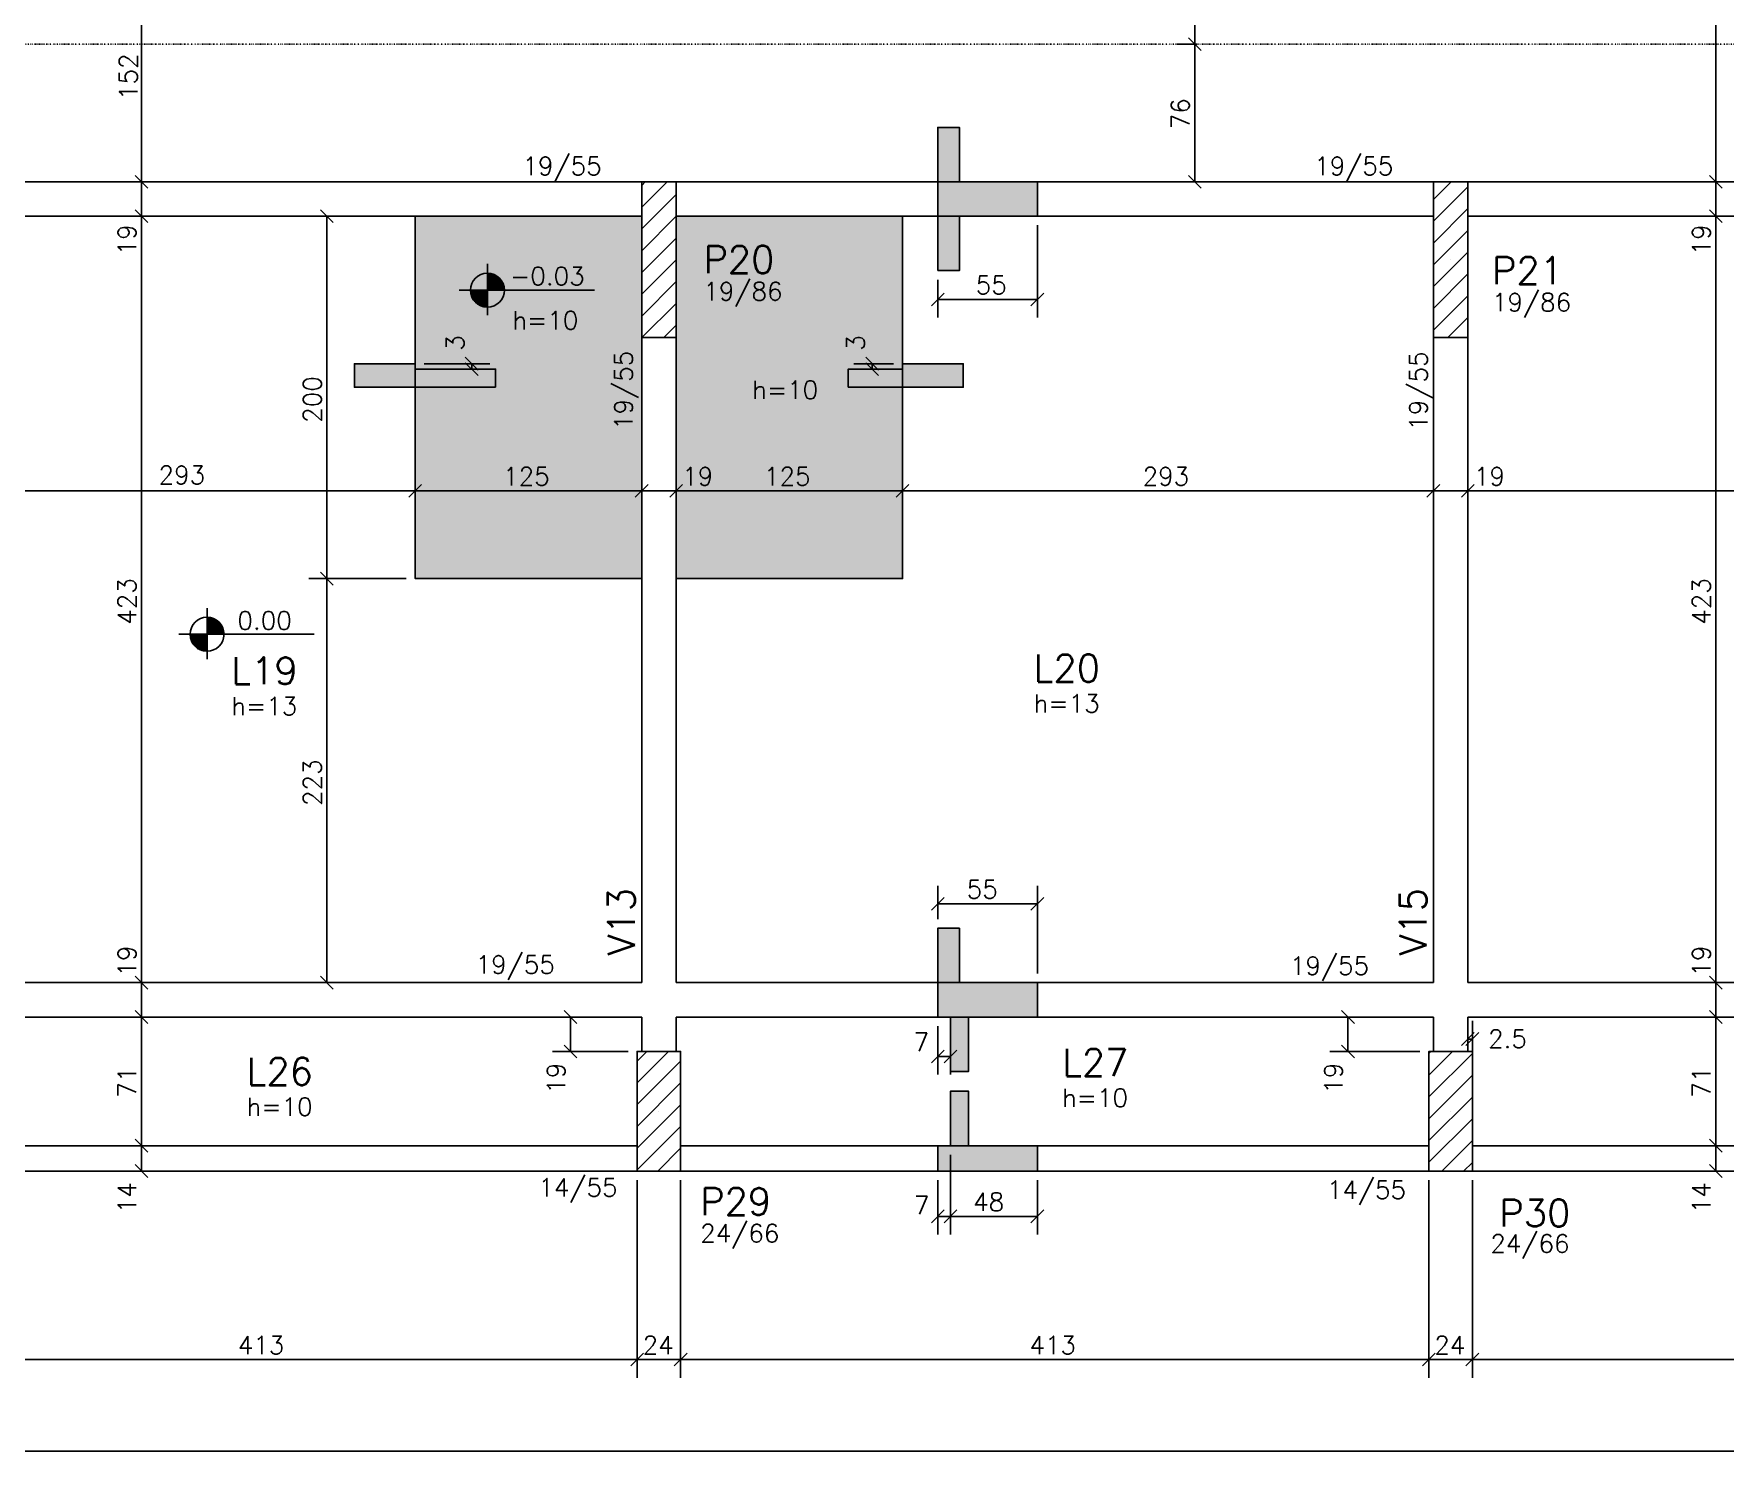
# Model space of a CAD drawing. Extents: x 1005 to 7189, y 1013 to 3983.
# Drawn here: x 2195 to 3129, y 2085 to 2867 of the extents above; entities that cross this region are included whole.
import ezdxf

# ---------------------------------------------------------------- set-up
doc = ezdxf.new("R2010")
doc.units = 0
doc.header["$MEASUREMENT"] = 0
doc.linetypes.add('ESTILO_TQS_0004', pattern=[2, 0.5, -0.4, 0.1, -0.4, 0.1, -0.5])
for name, color, linetype in [('2', 2, 'CONTINUOUS'), ('3', 3, 'CONTINUOUS'), ('4', 4, 'CONTINUOUS'), ('6', 6, 'CONTINUOUS'), ('7', 7, 'CONTINUOUS'), ('8', 8, 'CONTINUOUS'), ('9', 9, 'CONTINUOUS')]:
    doc.layers.add(name, color=color, linetype=linetype)
doc.styles.get("Standard").update_dxf_attribs({"font": 'ROMANS.SHX'})

msp = doc.modelspace()

# ---------------------------------------------------------------- linework, layer by layer
at = {"layer": '2', "linetype": 'Continuous'}
for p, q in [((2839.606855, 2857.650966), (2832.535787, 2864.722034)), ((2839.606855, 2857.650966), (2832.535787, 2864.722034)), ((2258.206529, 2781.650966), (2251.135461, 2788.722034)), ((2258.206529, 2781.650966), (2251.135461, 2788.722034)), ((2839.606855, 2781.650966), (2832.535787, 2788.722034)), ((3127.23833, 2781.650966), (3120.167263, 2788.722034)), ((3127.23833, 2781.650966), (3120.167263, 2788.722034)), ((2258.206529, 2762.650966), (2251.135461, 2769.722034)), ((2258.206529, 2762.650966), (2251.135461, 2769.722034)), ((2360.503785, 2762.650966), (2353.432717, 2769.722034)), ((3127.23833, 2762.650966), (3120.167263, 2769.722034)), ((3127.23833, 2762.650966), (3120.167263, 2769.722034)), ((2540.2765, 2742.1865), (2540.2765, 2742.1865)), ((2977.2765, 2742.1865), (2977.2765, 2742.1865)), ((2690.656317, 2716.710104), (2697.727385, 2723.781172)), ((2745.656317, 2716.710104), (2752.727385, 2723.781172)), ((2433.408172, 2688.330735), (2440.47924, 2681.259667)), ((2433.408172, 2685.330735), (2440.47924, 2678.259667)), ((2654.428968, 2688.330735), (2661.500036, 2681.259667)), ((2654.428968, 2685.330735), (2661.500036, 2678.259667)), ((2402.240966, 2611.10755), (2409.312034, 2618.178618)), ((2402.240966, 2611.10755), (2409.312034, 2618.178618)), ((2527.240966, 2611.10755), (2534.312034, 2618.178618)), ((2527.240966, 2611.10755), (2534.312034, 2618.178618)), ((2527.240966, 2611.10755), (2534.312034, 2618.178618)), ((2546.240966, 2611.10755), (2553.312034, 2618.178618)), ((2546.240966, 2611.10755), (2553.312034, 2618.178618)), ((2546.240966, 2611.10755), (2553.312034, 2618.178618)), ((2671.240966, 2611.10755), (2678.312034, 2618.178618)), ((2671.240966, 2611.10755), (2678.312034, 2618.178618)), ((2964.240966, 2611.10755), (2971.312034, 2618.178618)), ((2964.240966, 2611.10755), (2971.312034, 2618.178618)), ((2964.240966, 2611.10755), (2971.312034, 2618.178618)), ((2983.240966, 2611.10755), (2990.312034, 2618.178618)), ((2983.240966, 2611.10755), (2990.312034, 2618.178618)), ((2983.240966, 2611.10755), (2990.312034, 2618.178618)), ((2360.503785, 2562.650966), (2353.432717, 2569.722034)), ((2360.503785, 2562.650966), (2353.432717, 2569.722034)), ((2690.656317, 2383.150481), (2697.727385, 2390.221549)), ((2745.656317, 2383.150481), (2752.727385, 2390.221549)), ((2258.206529, 2339.650966), (2251.135461, 2346.722034)), ((2258.206529, 2339.650966), (2251.135461, 2346.722034)), ((2360.503785, 2339.650966), (2353.432717, 2346.722034)), ((3127.23833, 2339.650966), (3120.167263, 2346.722034)), ((3127.23833, 2339.650966), (3120.167263, 2346.722034)), ((2258.206529, 2320.650966), (2251.135461, 2327.722034)), ((2258.206529, 2320.650966), (2251.135461, 2327.722034)), ((2495.049164, 2320.650966), (2487.978096, 2327.722034)), ((2924.144327, 2320.650966), (2917.07326, 2327.722034)), ((3127.23833, 2320.650966), (3120.167263, 2327.722034)), ((3127.23833, 2320.650966), (3120.167263, 2327.722034)), ((2990.312034, 2315.5911), (2983.240966, 2308.520032)), ((2992.812034, 2315.5911), (2985.740966, 2308.520032)), ((2495.049164, 2301.650966), (2487.978096, 2308.722034)), ((2924.144327, 2301.650966), (2917.07326, 2308.722034)), ((2690.656317, 2298.857346), (2697.727385, 2305.928414)), ((2697.656317, 2298.857346), (2704.727385, 2305.928414)), ((2540.2765, 2272.1865), (2540.2765, 2272.1865)), ((2977.2765, 2272.1865), (2977.2765, 2272.1865)), ((2258.206529, 2249.650966), (2251.135461, 2256.722034)), ((2258.206529, 2249.650966), (2251.135461, 2256.722034)), ((3127.23833, 2249.650966), (3120.167263, 2256.722034)), ((3127.23833, 2249.650966), (3120.167263, 2256.722034)), ((2258.206529, 2235.650966), (2251.135461, 2242.722034)), ((3127.23833, 2235.650966), (3120.167263, 2242.722034)), ((2690.656317, 2210.655742), (2697.727385, 2217.72681)), ((2697.656317, 2210.655742), (2704.727385, 2217.72681)), ((2697.656317, 2210.655742), (2704.727385, 2217.72681)), ((2745.656317, 2210.655742), (2752.727385, 2217.72681)), ((2524.740966, 2131.599585), (2531.812034, 2138.670652)), ((2524.740966, 2131.599585), (2531.812034, 2138.670652)), ((2548.740966, 2131.599585), (2555.812034, 2138.670652)), ((2548.740966, 2131.599585), (2555.812034, 2138.670652)), ((2961.740966, 2131.599585), (2968.812034, 2138.670652)), ((2961.740966, 2131.599585), (2968.812034, 2138.670652)), ((2985.740966, 2131.599585), (2992.812034, 2138.670652)), ((2985.740966, 2131.599585), (2992.812034, 2138.670652))]:
    msp.add_line(p, q, dxfattribs=at)
at = {"layer": '3', "linetype": 'Continuous'}
for p, q in [((2530.7765, 2771.192806), (2544.770194, 2785.1865)), ((2530.7765, 2783.213621), (2532.749379, 2785.1865)), ((2967.7765, 2775.443456), (2977.519544, 2785.1865)), ((2967.7765, 2763.42264), (2986.7765, 2782.42264)), ((2530.7765, 2759.17199), (2549.7765, 2778.17199)), ((2530.7765, 2747.151175), (2549.7765, 2766.151175)), ((2967.7765, 2751.401825), (2986.7765, 2770.401825)), ((2530.7765, 2735.13036), (2549.7765, 2754.13036)), ((2967.7765, 2739.38101), (2986.7765, 2758.38101)), ((2967.7765, 2727.360194), (2986.7765, 2746.360194)), ((2445.612443, 2739.83515), (2445.612443, 2711.626182)), ((2530.7765, 2723.109544), (2549.7765, 2742.109544)), ((2445.612443, 2734.730766), (2445.612443, 2715.980766)), ((2445.612443, 2734.275255), (2448.499287, 2734.275255)), ((2445.612443, 2733.680618), (2449.92379, 2733.680618)), ((2445.612443, 2733.085982), (2450.916636, 2733.085982)), ((2445.612443, 2732.491336), (2451.693082, 2732.491336)), ((2445.612443, 2731.896744), (2452.328587, 2731.896744)), ((2445.612443, 2731.302107), (2452.860344, 2731.302107)), ((2445.612443, 2730.707461), (2453.309846, 2730.707461)), ((2445.612443, 2730.112824), (2453.690863, 2730.112824)), ((2445.612443, 2729.518188), (2454.012728, 2729.518188)), ((2445.612443, 2728.923551), (2454.282022, 2728.923551)), ((2445.612443, 2728.328914), (2454.503501, 2728.328914)), ((2445.612443, 2727.734313), (2454.680706, 2727.734313)), ((2445.612443, 2727.139676), (2454.816139, 2727.139676)), ((2445.612443, 2726.545039), (2454.911697, 2726.545039)), ((2530.7765, 2711.088729), (2549.7765, 2730.088729)), ((2967.7765, 2715.339379), (2986.7765, 2734.339379)), ((2429.968882, 2725.355766), (2504.740203, 2725.355766)), ((2445.612407, 2724.761165), (2436.237407, 2724.761165)), ((2436.237443, 2725.355766), (2454.987443, 2725.355766)), ((2445.612407, 2724.166528), (2436.313153, 2724.166528)), ((2445.612407, 2723.571891), (2436.408675, 2723.571891)), ((2445.612407, 2722.977254), (2436.544145, 2722.977254)), ((2445.612407, 2722.382653), (2436.721349, 2722.382653)), ((2445.612407, 2721.787981), (2436.942828, 2721.787981)), ((2445.612407, 2721.19338), (2437.212122, 2721.19338)), ((2445.612407, 2720.598743), (2437.533987, 2720.598743)), ((2445.612407, 2720.004106), (2437.915004, 2720.004106)), ((2445.612407, 2719.409469), (2438.364542, 2719.409469)), ((2445.612407, 2718.814868), (2438.896263, 2718.814868)), ((2445.612407, 2718.220187), (2439.531768, 2718.220187)), ((2445.612407, 2717.625586), (2440.308214, 2717.625586)), ((2445.612407, 2717.030949), (2441.30106, 2717.030949)), ((2445.612443, 2725.950403), (2454.987443, 2725.950403)), ((2530.895086, 2699.1865), (2549.7765, 2718.067914)), ((2967.7765, 2703.318564), (2986.7765, 2722.318564)), ((2445.612407, 2716.436312), (2442.725599, 2716.436312)), ((2975.665251, 2699.1865), (2986.7765, 2710.297749)), ((2542.915901, 2699.1865), (2549.7765, 2706.047099)), ((2290.847305, 2549.937367), (2290.847305, 2521.728399)), ((2290.847305, 2544.832983), (2290.847305, 2526.082983)), ((2290.847305, 2544.377473), (2293.734149, 2544.377473)), ((2290.847305, 2543.782836), (2295.158652, 2543.782836)), ((2290.847305, 2543.188199), (2296.151498, 2543.188199)), ((2290.847305, 2542.593553), (2296.927944, 2542.593553)), ((2290.847305, 2541.998961), (2297.563449, 2541.998961)), ((2290.847305, 2541.404324), (2298.095206, 2541.404324)), ((2290.847305, 2540.809679), (2298.544708, 2540.809679)), ((2290.847305, 2540.215042), (2298.925725, 2540.215042)), ((2290.847305, 2539.620405), (2299.24759, 2539.620405)), ((2275.203743, 2535.457983), (2349.975064, 2535.457983)), ((2290.847269, 2534.863382), (2281.472269, 2534.863382)), ((2281.472305, 2535.457983), (2300.222305, 2535.457983)), ((2290.847269, 2534.268745), (2281.548015, 2534.268745)), ((2290.847269, 2533.674109), (2281.643537, 2533.674109)), ((2290.847269, 2533.079472), (2281.779007, 2533.079472)), ((2290.847269, 2532.484871), (2281.956211, 2532.484871)), ((2290.847269, 2531.890198), (2282.17769, 2531.890198)), ((2290.847269, 2531.295597), (2282.446984, 2531.295597)), ((2290.847269, 2530.70096), (2282.768849, 2530.70096)), ((2290.847269, 2530.106323), (2283.149866, 2530.106323)), ((2290.847305, 2539.025768), (2299.516884, 2539.025768)), ((2290.847305, 2538.431131), (2299.738363, 2538.431131)), ((2290.847305, 2537.83653), (2299.915567, 2537.83653)), ((2290.847305, 2537.241894), (2300.051001, 2537.241894)), ((2290.847305, 2536.647257), (2300.146559, 2536.647257)), ((2290.847305, 2536.05262), (2300.222305, 2536.05262)), ((2290.847269, 2529.511687), (2283.599404, 2529.511687)), ((2290.847269, 2528.917086), (2284.131125, 2528.917086)), ((2290.847269, 2528.322404), (2284.76663, 2528.322404)), ((2290.847269, 2527.727803), (2285.543076, 2527.727803)), ((2290.847269, 2527.133166), (2286.535922, 2527.133166)), ((2290.847269, 2526.53853), (2287.960461, 2526.53853)), ((2528.2765, 2287.860194), (2545.602806, 2305.1865)), ((2528.2765, 2299.88101), (2533.58199, 2305.1865)), ((2528.2765, 2275.839379), (2552.2765, 2299.839379)), ((2965.2765, 2292.110844), (2978.352156, 2305.1865)), ((2965.2765, 2304.13166), (2966.33134, 2305.1865)), ((2965.2765, 2280.090029), (2989.2765, 2304.090029)), ((2528.2765, 2263.818564), (2552.2765, 2287.818564)), ((2965.2765, 2268.069214), (2989.2765, 2292.069214)), ((2965.2765, 2256.048398), (2989.2765, 2280.048398)), ((2528.2765, 2251.797749), (2552.2765, 2275.797749)), ((2528.2765, 2239.776933), (2552.2765, 2263.776933)), ((2965.2765, 2244.027583), (2989.2765, 2268.027583)), ((2115.2765, 2253.1865), (2528.2765, 2253.1865)), ((2539.706882, 2239.1865), (2552.2765, 2251.756118)), ((2552.2765, 2253.1865), (2965.2765, 2253.1865)), ((2972.456232, 2239.1865), (2989.2765, 2256.006768)), ((2989.2765, 2253.1865), (3402.2765, 2253.1865)), ((2984.477047, 2239.1865), (2989.2765, 2243.985953)), ((2115.2765, 2239.1865), (2528.2765, 2239.1865)), ((2551.727697, 2239.1865), (2552.2765, 2239.735303)), ((2552.2765, 2239.1865), (2965.2765, 2239.1865)), ((2989.2765, 2239.1865), (3402.2765, 2239.1865))]:
    msp.add_line(p, q, dxfattribs=at)
for points in [[(2530.7765, 2785.1865), (2143.2765, 2785.1865)], [(2967.7765, 2785.1865), (2549.7765, 2785.1865)], [(3404.7765, 2785.1865), (2986.7765, 2785.1865)], [(2143.2765, 2766.1865), (2530.7765, 2766.1865)], [(2549.7765, 2766.1865), (2967.7765, 2766.1865)], [(2986.7765, 2766.1865), (3404.7765, 2766.1865)], [(2530.7765, 2699.1865), (2530.7765, 2343.1865)], [(2549.7765, 2343.1865), (2549.7765, 2699.1865)], [(2967.7765, 2699.1865), (2967.7765, 2343.1865)], [(2986.7765, 2343.1865), (2986.7765, 2699.1865)], [(2530.7765, 2343.1865), (2112.7765, 2343.1865)], [(2967.7765, 2343.1865), (2549.7765, 2343.1865)], [(3404.7765, 2343.1865), (2986.7765, 2343.1865)], [(2112.7765, 2324.1865), (2530.7765, 2324.1865)], [(2530.7765, 2324.1865), (2530.7765, 2305.1865)], [(2549.7765, 2324.1865), (2967.7765, 2324.1865)], [(2549.7765, 2305.1865), (2549.7765, 2324.1865)], [(2967.7765, 2324.1865), (2967.7765, 2305.1865)], [(2986.7765, 2324.1865), (3404.7765, 2324.1865)], [(2986.7765, 2305.1865), (2986.7765, 2324.1865)]]:
    msp.add_lwpolyline(points, dxfattribs=at)
at = {"layer": '3', "linetype": 'ESTILO_TQS_0004'}
for points in [[(2530.7765, 2566.1865), (2405.7765, 2566.1865), (2405.7765, 2766.1865), (2530.7765, 2766.1865), (2530.7765, 2566.1865)], [(2549.7765, 2766.1865), (2674.7765, 2766.1865), (2674.7765, 2566.1865), (2549.7765, 2566.1865), (2549.7765, 2766.1865)]]:
    msp.add_lwpolyline(points, dxfattribs=at)
at = {"layer": '3', "linetype": 'Continuous'}
for centre in [(2445.612443, 2725.355766), (2290.847305, 2535.457983)]:
    msp.add_circle(centre, 9.375, dxfattribs=at)
at = {"layer": '6', "linetype": 'Continuous'}
for p, q in [((2694.191851, 2785.1865), (2694.191851, 2815.1865)), ((2706.191851, 2785.1865), (2706.191851, 2815.1865)), ((2694.191851, 2766.1865), (2694.191851, 2785.1865)), ((2749.191851, 2785.1865), (2706.191851, 2785.1865)), ((2749.191851, 2766.1865), (2749.191851, 2785.1865)), ((2694.191851, 2736.1865), (2694.191851, 2766.1865)), ((2706.191851, 2736.1865), (2706.191851, 2766.1865)), ((2749.191851, 2766.1865), (2706.191851, 2766.1865)), ((2372.245043, 2684.795201), (2405.7765, 2684.795201)), ((2386.7765, 2684.795201), (2386.7765, 2684.795201)), ((2405.7765, 2681.795201), (2405.7765, 2684.795201)), ((2405.7765, 2681.795201), (2450.131708, 2681.795201)), ((2644.7765, 2681.795201), (2674.7765, 2681.795201)), ((2674.7765, 2684.795201), (2708.307957, 2684.795201)), ((2674.7765, 2681.795201), (2674.7765, 2684.795201)), ((2693.7765, 2684.795201), (2693.7765, 2684.795201)), ((2372.245043, 2671.795201), (2450.131708, 2671.795201)), ((2644.7765, 2671.795201), (2708.307957, 2671.795201)), ((2694.191851, 2343.1865), (2694.191851, 2373.1865)), ((2706.191851, 2343.1865), (2706.191851, 2373.1865)), ((2694.191851, 2324.1865), (2694.191851, 2343.1865)), ((2749.191851, 2343.1865), (2706.191851, 2343.1865)), ((2749.191851, 2324.1865), (2749.191851, 2343.1865)), ((2694.191851, 2324.1865), (2701.191851, 2324.1865)), ((2701.191851, 2324.1865), (2701.191851, 2324.1865)), ((2701.191851, 2294.1865), (2701.191851, 2324.1865)), ((2711.191851, 2294.1865), (2711.191851, 2324.1865)), ((2749.191851, 2324.1865), (2711.191851, 2324.1865)), ((2701.191851, 2283.1865), (2701.191851, 2283.1865)), ((2701.191851, 2253.1865), (2701.191851, 2283.1865)), ((2711.191851, 2253.1865), (2711.191851, 2283.1865)), ((2701.191851, 2253.1865), (2694.191851, 2253.1865)), ((2694.191851, 2253.1865), (2694.191851, 2239.1865)), ((2749.191851, 2253.1865), (2711.191851, 2253.1865)), ((2749.191851, 2239.1865), (2749.191851, 2253.1865)), ((2694.191851, 2239.1865), (2749.191851, 2239.1865))]:
    msp.add_line(p, q, dxfattribs=at)
at = {"layer": '7', "linetype": 'Continuous'}
for points in [[(2530.7765, 2699.1865), (2549.7765, 2699.1865), (2549.7765, 2785.1865), (2530.7765, 2785.1865), (2530.7765, 2699.1865)], [(2967.7765, 2699.1865), (2986.7765, 2699.1865), (2986.7765, 2785.1865), (2967.7765, 2785.1865), (2967.7765, 2699.1865)], [(2528.2765, 2239.1865), (2552.2765, 2239.1865), (2552.2765, 2305.1865), (2528.2765, 2305.1865), (2528.2765, 2239.1865)], [(2965.2765, 2239.1865), (2989.2765, 2239.1865), (2989.2765, 2305.1865), (2965.2765, 2305.1865), (2965.2765, 2239.1865)]]:
    msp.add_lwpolyline(points, dxfattribs=at)
at = {"layer": '8', "linetype": 'Continuous'}
for points in [[(2694.191851, 2736.1865), (2706.191851, 2736.1865), (2706.191851, 2766.1865), (2749.191851, 2766.1865), (2749.191851, 2785.1865), (2706.191851, 2785.1865), (2706.191851, 2815.1865), (2694.191851, 2815.1865), (2694.191851, 2736.1865)], [(2450.131708, 2671.795201), (2372.245043, 2671.795201), (2372.245043, 2684.795201), (2405.7765, 2684.795201), (2405.7765, 2681.795201), (2450.131708, 2681.795201), (2450.131708, 2671.795201)], [(2644.7765, 2671.795201), (2708.307957, 2671.795201), (2708.307957, 2684.795201), (2674.7765, 2684.795201), (2674.7765, 2681.795201), (2644.7765, 2681.795201), (2644.7765, 2671.795201)], [(2701.191851, 2294.1865), (2711.191851, 2294.1865), (2711.191851, 2324.1865), (2749.191851, 2324.1865), (2749.191851, 2343.1865), (2706.191851, 2343.1865), (2706.191851, 2373.1865), (2694.191851, 2373.1865), (2694.191851, 2324.1865), (2701.191851, 2324.1865), (2701.191851, 2294.1865)], [(2694.191851, 2239.1865), (2749.191851, 2239.1865), (2749.191851, 2253.1865), (2711.191851, 2253.1865), (2711.191851, 2283.1865), (2701.191851, 2283.1865), (2701.191851, 2253.1865), (2694.191851, 2253.1865), (2694.191851, 2239.1865)]]:
    msp.add_lwpolyline(points, dxfattribs=at)
for points in [[(2694.191851, 2815.1865), (2706.191851, 2736.1865), (2706.191851, 2815.1865)], [(2694.191851, 2815.1865), (2694.191851, 2736.1865), (2706.191851, 2736.1865)], [(2706.191851, 2736.1865), (2706.191851, 2766.1865), (2706.191851, 2815.1865)], [(2706.191851, 2815.1865), (2706.191851, 2766.1865), (2706.191851, 2785.1865)], [(2706.191851, 2766.1865), (2749.191851, 2766.1865), (2706.191851, 2785.1865)], [(2706.191851, 2785.1865), (2749.191851, 2766.1865), (2749.191851, 2785.1865)], [(2372.245043, 2684.795201), (2405.7765, 2684.795201), (2372.245043, 2671.795201)], [(2405.7765, 2684.795201), (2405.7765, 2681.795201), (2372.245043, 2671.795201)], [(2372.245043, 2671.795201), (2405.7765, 2681.795201), (2450.131708, 2671.795201)], [(2405.7765, 2681.795201), (2450.131708, 2681.795201), (2450.131708, 2671.795201)], [(2708.307957, 2671.795201), (2674.7765, 2681.795201), (2644.7765, 2681.795201)], [(2708.307957, 2671.795201), (2644.7765, 2681.795201), (2644.7765, 2671.795201)], [(2708.307957, 2671.795201), (2708.307957, 2684.795201), (2674.7765, 2684.795201)], [(2708.307957, 2671.795201), (2674.7765, 2684.795201), (2674.7765, 2681.795201)], [(2701.191851, 2324.1865), (2706.191851, 2373.1865), (2694.191851, 2373.1865)], [(2701.191851, 2324.1865), (2694.191851, 2373.1865), (2694.191851, 2324.1865)], [(2701.191851, 2324.1865), (2706.191851, 2343.1865), (2706.191851, 2373.1865)], [(2701.191851, 2324.1865), (2711.191851, 2294.1865), (2706.191851, 2343.1865)], [(2711.191851, 2324.1865), (2749.191851, 2343.1865), (2706.191851, 2343.1865)], [(2711.191851, 2324.1865), (2706.191851, 2343.1865), (2711.191851, 2294.1865)], [(2711.191851, 2324.1865), (2749.191851, 2324.1865), (2749.191851, 2343.1865)], [(2701.191851, 2324.1865), (2701.191851, 2294.1865), (2711.191851, 2294.1865)], [(2711.191851, 2283.1865), (2701.191851, 2283.1865), (2711.191851, 2253.1865)], [(2701.191851, 2283.1865), (2701.191851, 2253.1865), (2711.191851, 2253.1865)], [(2701.191851, 2253.1865), (2694.191851, 2253.1865), (2749.191851, 2239.1865)], [(2749.191851, 2239.1865), (2694.191851, 2253.1865), (2694.191851, 2239.1865)], [(2711.191851, 2253.1865), (2701.191851, 2253.1865), (2749.191851, 2239.1865)], [(2749.191851, 2239.1865), (2749.191851, 2253.1865), (2711.191851, 2253.1865)]]:
    msp.add_solid(points, dxfattribs=at)
at = {"layer": '9', "linetype": 'Continuous'}
for p, q in [((2254.670995, 2785.1865), (2254.670995, 2937.1865)), ((2836.071321, 2861.1865), (2836.071321, 2937.1865)), ((3123.702797, 2785.1865), (3123.702797, 2937.1865)), ((2837.331221, 2861.1865), (2826.071321, 2861.1865)), ((2836.071321, 2785.1865), (2836.071321, 2861.1865)), ((2254.670995, 2766.1865), (2254.670995, 2785.1865)), ((2838.583202, 2785.1865), (2826.071321, 2785.1865)), ((3123.702797, 2766.1865), (3123.702797, 2785.1865)), ((2254.670995, 2343.1865), (2254.670995, 2766.1865)), ((2361.347407, 2766.1865), (2346.968251, 2766.1865)), ((2356.968251, 2566.1865), (2356.968251, 2766.1865)), ((3123.702797, 2343.1865), (3123.702797, 2766.1865)), ((2749.191851, 2761.1865), (2749.191851, 2710.245638)), ((2694.191851, 2731.1865), (2694.191851, 2710.245638)), ((2694.191851, 2720.245638), (2749.191851, 2720.245638)), ((2410.7765, 2684.795201), (2446.943706, 2684.795201)), ((2412.588498, 2681.795201), (2435.7765, 2681.795201)), ((2436.943706, 2681.795201), (2436.943706, 2684.795201)), ((2669.7765, 2684.795201), (2647.964502, 2684.795201)), ((2656.797296, 2681.795201), (2647.964502, 2681.795201)), ((2657.964502, 2684.795201), (2657.964502, 2681.795201)), ((2112.7765, 2614.643084), (2405.7765, 2614.643084)), ((2405.7765, 2614.643084), (2530.7765, 2614.643084)), ((2530.7765, 2614.643084), (2549.7765, 2614.643084)), ((2549.7765, 2614.643084), (2674.7765, 2614.643084)), ((2674.7765, 2614.643084), (2967.7765, 2614.643084)), ((2967.7765, 2614.643084), (2986.7765, 2614.643084)), ((2986.7765, 2614.643084), (3279.7765, 2614.643084)), ((2400.7765, 2566.1865), (2346.968251, 2566.1865)), ((2356.968251, 2343.1865), (2356.968251, 2566.1865)), ((2694.191851, 2378.1865), (2694.191851, 2396.686015)), ((2749.191851, 2348.1865), (2749.191851, 2396.686015)), ((2694.191851, 2386.686015), (2749.191851, 2386.686015)), ((2254.670995, 2324.1865), (2254.670995, 2343.1865)), ((2402.772015, 2343.1865), (2346.968251, 2343.1865)), ((3123.702797, 2324.1865), (3123.702797, 2343.1865)), ((2254.670995, 2253.1865), (2254.670995, 2324.1865)), ((2509.32241, 2324.1865), (2481.51363, 2324.1865)), ((2491.51363, 2305.1865), (2491.51363, 2324.1865)), ((2694.191851, 2319.1865), (2694.191851, 2292.39288)), ((2929.769934, 2324.1865), (2910.608793, 2324.1865)), ((2920.608793, 2305.1865), (2920.608793, 2324.1865)), ((2986.7765, 2310.1865), (2986.7765, 2322.055566)), ((2989.2765, 2305.1865), (2989.2765, 2322.055566)), ((3123.702797, 2253.1865), (3123.702797, 2324.1865)), ((2989.2765, 2312.055566), (2986.7765, 2312.055566)), ((2523.2765, 2305.1865), (2481.51363, 2305.1865)), ((2694.191851, 2302.39288), (2701.191851, 2302.39288)), ((2701.191851, 2301.928263), (2701.191851, 2292.39288)), ((2960.2765, 2305.1865), (2910.608793, 2305.1865)), ((2254.670995, 2239.1865), (2254.670995, 2253.1865)), ((3123.702797, 2239.1865), (3123.702797, 2253.1865)), ((2701.191851, 2248.1865), (2701.191851, 2204.191276)), ((2528.2765, 2234.1865), (2528.2765, 2125.135119)), ((2552.2765, 2234.1865), (2552.2765, 2125.135119)), ((2694.191851, 2234.1865), (2694.191851, 2204.191276)), ((2749.191851, 2234.1865), (2749.191851, 2204.191276)), ((2965.2765, 2234.1865), (2965.2765, 2125.135119)), ((2989.2765, 2234.1865), (2989.2765, 2125.135119)), ((2694.191851, 2214.191276), (2701.191851, 2214.191276)), ((2701.191851, 2214.191276), (2749.191851, 2214.191276)), ((2115.2765, 2135.135119), (2528.2765, 2135.135119)), ((2528.2765, 2135.135119), (2552.2765, 2135.135119)), ((2552.2765, 2135.135119), (2965.2765, 2135.135119)), ((2965.2765, 2135.135119), (2989.2765, 2135.135119)), ((2989.2765, 2135.135119), (3402.2765, 2135.135119)), ((1669.2765, 2084.571731), (5042.7765, 2084.571731))]:
    msp.add_line(p, q, dxfattribs=at)
at = {"layer": '9', "linetype": 'ESTILO_TQS_0004'}
msp.add_line((1406.07657, 2861.1865), (5359.603383, 2861.1865), dxfattribs=at)
at = {"layer": '9', "linetype": 'Continuous'}
for points in [[(2530.7765, 2566.1865), (2405.7765, 2566.1865), (2405.7765, 2766.1865), (2530.7765, 2766.1865), (2530.7765, 2566.1865)], [(2549.7765, 2766.1865), (2674.7765, 2766.1865), (2674.7765, 2566.1865), (2549.7765, 2566.1865), (2549.7765, 2766.1865)]]:
    msp.add_lwpolyline(points, dxfattribs=at)
for points in [[(2530.7765, 2566.1865), (2405.7765, 2566.1865), (2405.7765, 2766.1865)], [(2530.7765, 2566.1865), (2405.7765, 2766.1865), (2530.7765, 2766.1865)], [(2530.7765, 2566.1865), (2530.7765, 2766.1865), (2530.7765, 2566.1865)], [(2549.7765, 2766.1865), (2674.7765, 2766.1865), (2674.7765, 2566.1865)], [(2549.7765, 2766.1865), (2674.7765, 2566.1865), (2549.7765, 2566.1865)], [(2549.7765, 2766.1865), (2549.7765, 2566.1865), (2549.7765, 2766.1865)]]:
    msp.add_solid(points, dxfattribs=at)

# ---------------------------------------------------------------- texts
at = {"layer": '2', "linetype": 'Continuous'}
for s, p in [('152', (2252.406037, 2830.321139)), ('76', (2833.071321, 2814.1865)), ('19', (2251.670995, 2744.632762)), ('19', (3120.702797, 2744.632762)), ('3', (2432.793868, 2691.969674)), ('3', (2653.814663, 2691.969674)), ('200', (2353.968251, 2652.1865)), ('423', (2251.670995, 2540.6865)), ('423', (3120.702797, 2540.6865)), ('223', (2353.968251, 2440.6865)), ('19', (2251.670995, 2346.51983)), ('19', (3120.702797, 2346.51983)), ('19', (2488.51363, 2281.85317)), ('19', (2917.608793, 2281.85317)), ('71', (2251.670995, 2279.6865)), ('71', (3120.702797, 2279.6865)), ('14', (2251.670995, 2215.85317)), ('14', (3120.702797, 2215.85317))]:
    msp.add_text(s, height=10, rotation=90, dxfattribs=at).set_placement(p)
for s, p in [('55', (2715.191851, 2723.245638)), ('293', (2264.096801, 2618.395896)), ('125', (2454.2765, 2617.643084)), ('19', (2553.10983, 2617.643084)), ('125', (2598.2765, 2617.643084)), ('293', (2807.2765, 2617.643084)), ('19', (2990.10983, 2617.643084)), ('55', (2710.191851, 2389.686015)), ('7', (2680.858521, 2305.39288)), ('2.5', (2997.988701, 2307.206133)), ('7', (2681.04232, 2215.331673)), ('48', (2713.691851, 2217.191276)), ('413', (2307.7765, 2138.135119)), ('24', (2531.2765, 2138.135119)), ('413', (2744.7765, 2138.135119)), ('24', (2968.2765, 2138.135119))]:
    msp.add_text(s, height=10, dxfattribs=at).set_placement(p)
at = {"layer": '3', "linetype": 'Continuous'}
for s, p in [('19/55', (2464.968597, 2788.9365)), ('19/55', (2901.968597, 2788.9365)), ('-0.03', (2458.166019, 2728.165914)), ('19/86', (2564.825944, 2719.771883)), ('19/86', (3000.096828, 2713.719979)), ('h=10', (2459.405591, 2703.768907)), ('h=10', (2591.76635, 2665.395191)), ('0.00', (2307.639266, 2538.075478)), ('h=13', (2747.142682, 2492.28891)), ('h=13', (2304.239108, 2490.834576)), ('19/55', (2439.136856, 2348.147187)), ('19/55', (2888.574342, 2347.51149)), ('h=10', (2312.681537, 2269.676391)), ('h=10', (2762.812898, 2274.603691)), ('14/55', (2473.755671, 2225.155664)), ('14/55', (2908.974422, 2223.85066)), ('24/66', (2563.057128, 2199.852537)), ('24/66', (2999.220886, 2194.174021))]:
    msp.add_text(s, height=10, dxfattribs=at).set_placement(p)
for p in [(2525.733319, 2648.230445), (2964.501425, 2647.857144)]:
    msp.add_text('19/55', height=10, rotation=90, dxfattribs=at).set_placement(p)
at = {"layer": '4', "linetype": 'Continuous'}
for s, p in [('P20', (2564.825944, 2734.771883)), ('P21', (3000.096828, 2728.719979)), ('L19', (2304.239108, 2507.834576)), ('L20', (2747.142682, 2509.28891)), ('L27', (2762.812898, 2291.603691)), ('L26', (2312.681537, 2286.676391)), ('P29', (2563.057128, 2214.852537)), ('P30', (3004.155575, 2208.516062))]:
    msp.add_text(s, height=15, dxfattribs=at).set_placement(p)
for s, p in [('V13', (2527.0265, 2358.1865)), ('V15', (2964.0265, 2358.1865))]:
    msp.add_text(s, height=15, rotation=90, dxfattribs=at).set_placement(p)

doc.saveas('drawing.dxf')
